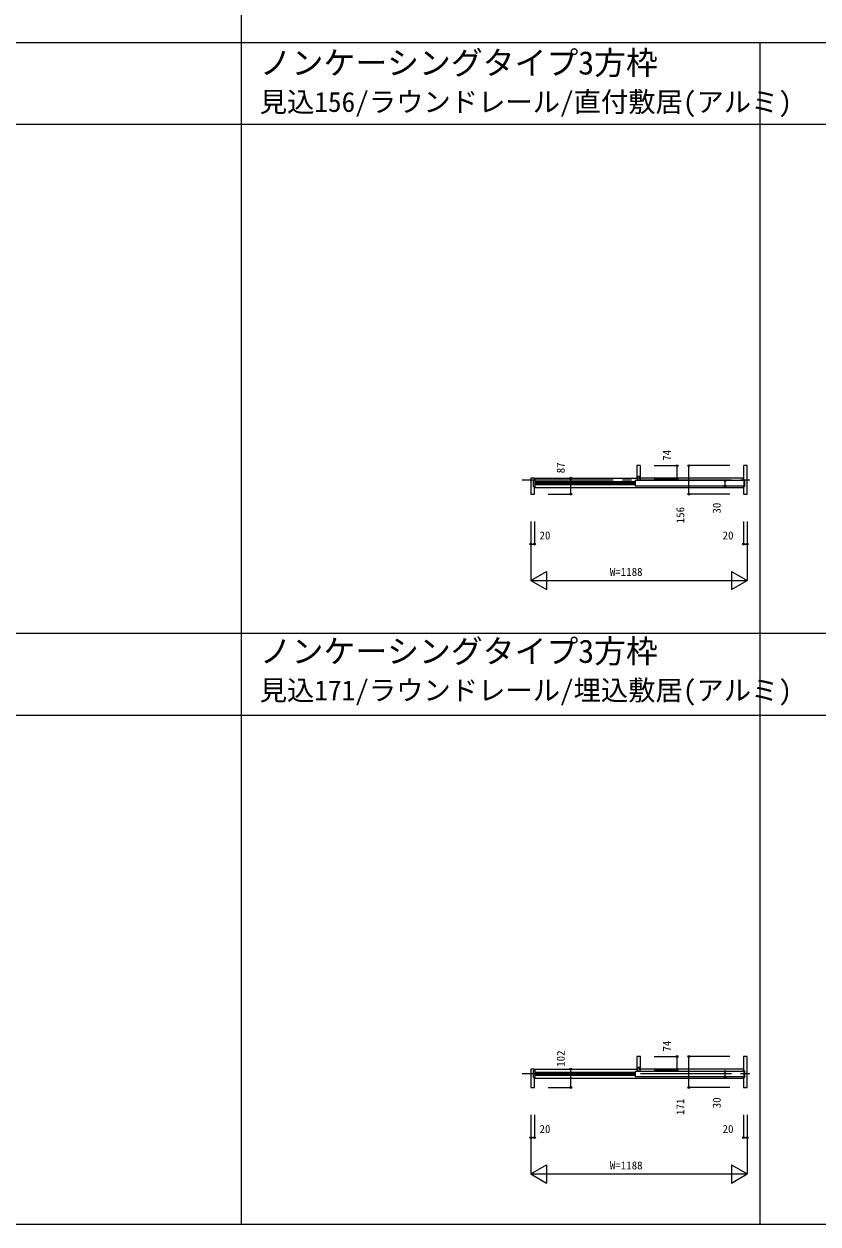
# Model space of a CAD drawing. Units: millimetres, scale not verified. Extents: x -14341 to 14341, y -10000 to 10000.
# Drawn here: x -9836 to -5473, y -10000 to -3404 of the extents above; entities that cross this region are included whole.
import ezdxf
from ezdxf.enums import TextEntityAlignment as Align

# ---------------------------------------------------------------- set-up
doc = ezdxf.new("R2010")
doc.units = ezdxf.units.MM
doc.header["$LTSCALE"] = 50
doc.linetypes.add('USER1', pattern=[13, 10, -1, 1, -1])
doc.layers.add('0-0_0', color=7, linetype='Continuous')
for name, color, linetype, lineweight in [('0-1_YKK_F1', 7, 'Continuous', 18), ('0-4_YKK_N1', 2, 'Continuous', 18), ('0-5_YKK_B1', 4, 'Continuous', 18), ('0-6_YKK_Z1', 7, 'Continuous', 18)]:
    doc.layers.add(name, color=color, linetype=linetype, lineweight=lineweight)
doc.styles.add('ＭＳ ゴシック', font='')
doc.styles.get('ＭＳ ゴシック').set_extended_font_data('MS Gothic')

msp = doc.modelspace()

# ---------------------------------------------------------------- linework, layer by layer
at = {"layer": '0-1_YKK_F1'}
for p, q in [((-8640.51, -10000), (-8640.51, 9500)), ((-14340.51, -3505), (14159.49, -3505)), ((-5790.51, -10000), (-5790.51, -3505)), ((-14340.51, -3955), (14159.49, -3955)), ((-14340.51, -6752.5), (14159.49, -6752.5)), ((-14340.51, -7202.5), (14159.49, -7202.5)), ((-14340.51, -10000), (14340.51, -10000))]:
    msp.add_line(p, q, dxfattribs=at)
at = {"layer": '0-4_YKK_N1'}
for p, q in [((-6372.76, -5831.5), (-6247.76, -5831.5)), ((-6247.76, -5905.5), (-6247.76, -5831.5)), ((-6182.73, -5987.5), (-6182.73, -5831.5)), ((-5957.73, -5831.5), (-6182.73, -5831.5)), ((-5877.73, -5831.5), (-5880.73, -5831.5)), ((-6955.79, -5900.5), (-6830.79, -5900.5)), ((-6830.79, -5987.5), (-6830.79, -5900.5)), ((-6372.76, -5905.5), (-6247.76, -5905.5)), ((-5982.73, -5943.5), (-5982.73, -5913.5)), ((-6955.79, -5987.5), (-6830.79, -5987.5)), ((-5957.73, -5987.5), (-6182.73, -5987.5)), ((-5877.73, -5987.5), (-5880.73, -5987.5)), ((-7050.73, -6137.5), (-7050.73, -6462.5)), ((-7030.73, -6137.5), (-7030.73, -6262.5)), ((-5862.73, -6137.5), (-5862.73, -6462.5)), ((-7050.73, -6262.5), (-7030.73, -6262.5)), ((-7050.73, -6462.5), (-6964.12, -6412.5)), ((-7050.73, -6462.5), (-5862.73, -6462.5)), ((-7050.73, -6462.5), (-6964.12, -6512.5)), ((-6964.12, -6412.5), (-6964.12, -6512.5)), ((-5949.33, -6412.5), (-5949.33, -6512.5)), ((-5949.33, -6412.5), (-5862.73, -6462.5)), ((-5949.33, -6512.5), (-5862.73, -6462.5)), ((-6372.76, -9079), (-6247.76, -9079)), ((-6247.76, -9153), (-6247.76, -9079)), ((-6182.73, -9250), (-6182.73, -9079)), ((-5957.73, -9079), (-6182.73, -9079)), ((-5877.73, -9079), (-5880.73, -9079)), ((-6955.79, -9148), (-6830.79, -9148)), ((-6830.79, -9250), (-6830.79, -9148)), ((-6372.76, -9153), (-6247.76, -9153)), ((-5982.73, -9191), (-5982.73, -9161)), ((-6955.79, -9250), (-6830.79, -9250)), ((-5957.73, -9250), (-6182.73, -9250)), ((-5877.73, -9250), (-5880.73, -9250)), ((-7050.73, -9400), (-7050.73, -9725)), ((-7030.73, -9400), (-7030.73, -9525)), ((-5862.73, -9400), (-5862.73, -9725)), ((-7050.73, -9525), (-7030.73, -9525)), ((-7050.73, -9725), (-6964.12, -9675)), ((-6964.12, -9675), (-6964.12, -9775)), ((-5949.33, -9675), (-5949.33, -9775)), ((-5949.33, -9675), (-5862.73, -9725)), ((-7050.73, -9725), (-5862.73, -9725)), ((-7050.73, -9725), (-6964.12, -9775)), ((-5949.33, -9775), (-5862.73, -9725))]:
    msp.add_line(p, q, dxfattribs=at)
for points in [[(-5882.73, -6137.5), (-5882.73, -6262.5), (-5862.73, -6262.5)], [(-5882.73, -9400), (-5882.73, -9525), (-5862.73, -9525)]]:
    msp.add_lwpolyline(points, dxfattribs=at)
for centre in [(-6247.76, -5831.5), (-6182.73, -5831.5), (-6830.79, -5900.5), (-6247.76, -5905.5), (-5982.73, -5913.5), (-6830.79, -5987.5), (-6182.73, -5987.5), (-5982.73, -5943.5), (-7050.73, -6262.5), (-7030.73, -6262.5), (-5882.73, -6262.5), (-5862.73, -6262.5), (-6247.76, -9079), (-6182.73, -9079), (-6830.79, -9148), (-6247.76, -9153), (-5982.73, -9161), (-5982.73, -9191), (-6830.79, -9250), (-6182.73, -9250), (-7050.73, -9525), (-7030.73, -9525), (-5882.73, -9525), (-5862.73, -9525)]:
    msp.add_circle(centre, 5, dxfattribs=at)
at = {"layer": '0-5_YKK_B1'}
for p, q in [((-5882.73, -5833.5), (-5882.73, -5907.5)), ((-7035.79, -5946.5), (-7035.79, -5910.5)), ((-7033.79, -5908.5), (-7031.79, -5908.5)), ((-7029.79, -5900.5), (-6467.76, -5900.5)), ((-6477.76, -5920), (-7029.79, -5920)), ((-7029.79, -5922.6), (-6477.76, -5922.6)), ((-7029.79, -5926.8), (-6477.76, -5926.8)), ((-7029.79, -5930.2), (-6477.76, -5930.2)), ((-7029.79, -5934.4), (-6477.76, -5934.4)), ((-6477.76, -5915.5), (-6475.76, -5913.5)), ((-6477.76, -5915.5), (-6477.76, -5941.5)), ((-5881.23, -5913.5), (-6475.76, -5913.5)), ((-5883.73, -5900.5), (-6447.76, -5900.5)), ((-5883.73, -5900.5), (-5883.73, -5913.5)), ((-5881.73, -5908.5), (-5879.73, -5908.5)), ((-5881.23, -5913.5), (-5879.23, -5915.5)), ((-5879.23, -5941.5), (-5879.23, -5915.5)), ((-5877.73, -5910.5), (-5877.73, -5946.5)), ((-7031.79, -5948.5), (-7033.79, -5948.5)), ((-7030.79, -5985.5), (-7030.79, -5949.5)), ((-7030.59, -5951), (-5883.73, -5951)), ((-6477.76, -5937), (-7029.79, -5937)), ((-6475.76, -5943.5), (-6477.76, -5941.5)), ((-5881.23, -5943.5), (-6475.76, -5943.5)), ((-5883.73, -5943.5), (-5883.73, -5951)), ((-5882.73, -5949.5), (-5882.73, -5985.5)), ((-5879.73, -5948.5), (-5881.73, -5948.5)), ((-5881.23, -5943.5), (-5879.23, -5941.5)), ((-5882.73, -9081), (-5882.73, -9155)), ((-7035.79, -9194), (-7035.79, -9158)), ((-7033.79, -9156), (-7031.79, -9156)), ((-7029.79, -9148), (-6467.76, -9148)), ((-6477.76, -9167.5), (-7029.79, -9167.5)), ((-6477.76, -9163), (-6475.76, -9161)), ((-6477.76, -9163), (-6477.76, -9189)), ((-5881.23, -9161), (-6475.76, -9161)), ((-5883.73, -9148), (-6447.76, -9148)), ((-5883.73, -9148), (-5883.73, -9161)), ((-5881.73, -9156), (-5879.73, -9156)), ((-5881.23, -9161), (-5879.23, -9163)), ((-5879.23, -9189), (-5879.23, -9163)), ((-5877.73, -9158), (-5877.73, -9194)), ((-7031.79, -9196), (-7033.79, -9196)), ((-7030.79, -9248), (-7030.79, -9197)), ((-7030.59, -9198.5), (-5883.73, -9198.5)), ((-7029.79, -9170.1), (-6477.76, -9170.1)), ((-7029.79, -9174.3), (-6477.76, -9174.3)), ((-7029.79, -9177.7), (-6477.76, -9177.7)), ((-7029.79, -9181.9), (-6477.76, -9181.9)), ((-6477.76, -9184.5), (-7029.79, -9184.5)), ((-6475.76, -9191), (-6477.76, -9189)), ((-5881.23, -9191), (-6475.76, -9191)), ((-5883.73, -9191), (-5883.73, -9198.5)), ((-5882.73, -9197), (-5882.73, -9248)), ((-5879.73, -9196), (-5881.73, -9196)), ((-5881.23, -9191), (-5879.23, -9189))]:
    msp.add_line(p, q, dxfattribs=at)
for points in [[(-6449.76, -5831.5), (-6467.76, -5831.5), (-6467.76, -5905.5), (-6461.76, -5905.5), (-6461.76, -5889.5)], [(-6461.76, -5889.5), (-6453.76, -5889.5), (-6453.76, -5905.5), (-6447.76, -5905.5), (-6447.76, -5833.5)], [(-5880.73, -5987.5), (-5862.73, -5987.5), (-5862.73, -5962.5), (-5862.73, -5856.5), (-5862.73, -5831.5), (-5880.73, -5831.5)], [(-7037.59, -5900.5), (-7050.79, -5900.5), (-7050.79, -5962.5), (-7050.79, -5987.5), (-7032.79, -5987.5)], [(-7030.79, -5907.5), (-7030.79, -5900.5), (-7037.59, -5900.5)], [(-7029.79, -5900.5), (-7029.79, -5943.5), (-7029.79, -5951)], [(-6449.76, -9079), (-6467.76, -9079), (-6467.76, -9153), (-6461.76, -9153), (-6461.76, -9137)], [(-6461.76, -9137), (-6453.76, -9137), (-6453.76, -9153), (-6447.76, -9153), (-6447.76, -9081)], [(-5880.73, -9250), (-5862.73, -9250), (-5862.73, -9210), (-5862.73, -9104), (-5862.73, -9079), (-5880.73, -9079)], [(-7037.59, -9148), (-7050.79, -9148), (-7050.79, -9210), (-7050.79, -9250), (-7032.79, -9250)], [(-7030.79, -9155), (-7030.79, -9148), (-7037.59, -9148)], [(-7029.79, -9148), (-7029.79, -9191), (-7029.79, -9198.5)]]:
    msp.add_lwpolyline(points, dxfattribs=at)
for centre, radius, start, end in [((-6449.76, -5833.5), 2, 0, 90), ((-5880.73, -5833.5), 2, 90, 180), ((-7033.79, -5910.5), 2, 90, 180), ((-7031.79, -5907.5), 1, 270, 0), ((-5881.73, -5907.5), 1, 180, 270), ((-5879.73, -5910.5), 2, 0, 90), ((-7033.79, -5946.5), 2, 180, 270), ((-7032.79, -5985.5), 2, 270, 0), ((-7031.79, -5949.5), 1, 0, 90), ((-5881.73, -5949.5), 1, 90, 180), ((-5880.73, -5985.5), 2, 180, 270), ((-5879.73, -5946.5), 2, 270, 0), ((-6449.76, -9081), 2, 0, 90), ((-5880.73, -9081), 2, 90, 180), ((-7033.79, -9158), 2, 90, 180), ((-7031.79, -9155), 1, 270, 0), ((-5881.73, -9155), 1, 180, 270), ((-5879.73, -9158), 2, 0, 90), ((-7033.79, -9194), 2, 180, 270), ((-7031.79, -9197), 1, 0, 90), ((-5881.73, -9197), 1, 90, 180), ((-5879.73, -9194), 2, 270, 0), ((-7032.79, -9248), 2, 270, 0), ((-5880.73, -9248), 2, 180, 270)]:
    msp.add_arc(centre, radius, start, end, dxfattribs=at)
at = {"layer": '0-6_YKK_Z1', "linetype": 'USER1'}
for p, q in [((-7098.29, -5909.5), (-5815.23, -5909.5)), ((-7098.29, -9172), (-5815.23, -9172))]:
    msp.add_line(p, q, dxfattribs=at)

# ---------------------------------------------------------------- texts
at = {"layer": '0-0_0', "style": 'ＭＳ ゴシック'}
for s, height, p in [('ノンケーシングタイプ3方枠', 128.3, (-8540.51, -3719.88)), ('見込156/ラウンドレール/直付敷居(アルミ)', 110, (-8540.51, -3919.93)), ('ノンケーシングタイプ3方枠', 128.3, (-8540.51, -6954.22)), ('見込171/ラウンドレール/埋込敷居(アルミ)', 110, (-8540.51, -7154.27))]:
    msp.add_text(s, height=height, dxfattribs=at).set_placement(p, align=Align.BOTTOM_LEFT)
at = {"layer": '0-4_YKK_N1', "color": 7, "style": 'ＭＳ ゴシック'}
for s, p in [('74', (-6268.52, -5804.44)), ('87', (-6851.55, -5873.44)), ('156', (-6194.73, -6148.21)), ('30', (-5994.73, -6094.92)), ('74', (-6268.52, -9051.94)), ('102', (-6851.55, -9135.94)), ('171', (-6194.73, -9400.71)), ('30', (-5994.73, -9363.75))]:
    msp.add_text(s, height=43.99, rotation=90, dxfattribs=at).set_placement(p, align=Align.BOTTOM_LEFT)
for s, p in [('20', (-7003.4, -6250.5)), ('20', (-5997.32, -6250.5)), ('W=1188', (-6616.73, -6450.5)), ('20', (-7003.4, -9513)), ('20', (-5997.32, -9513)), ('W=1188', (-6616.73, -9713))]:
    msp.add_text(s, height=43.99, dxfattribs=at).set_placement(p, align=Align.BOTTOM_LEFT)

doc.saveas('drawing.dxf')
